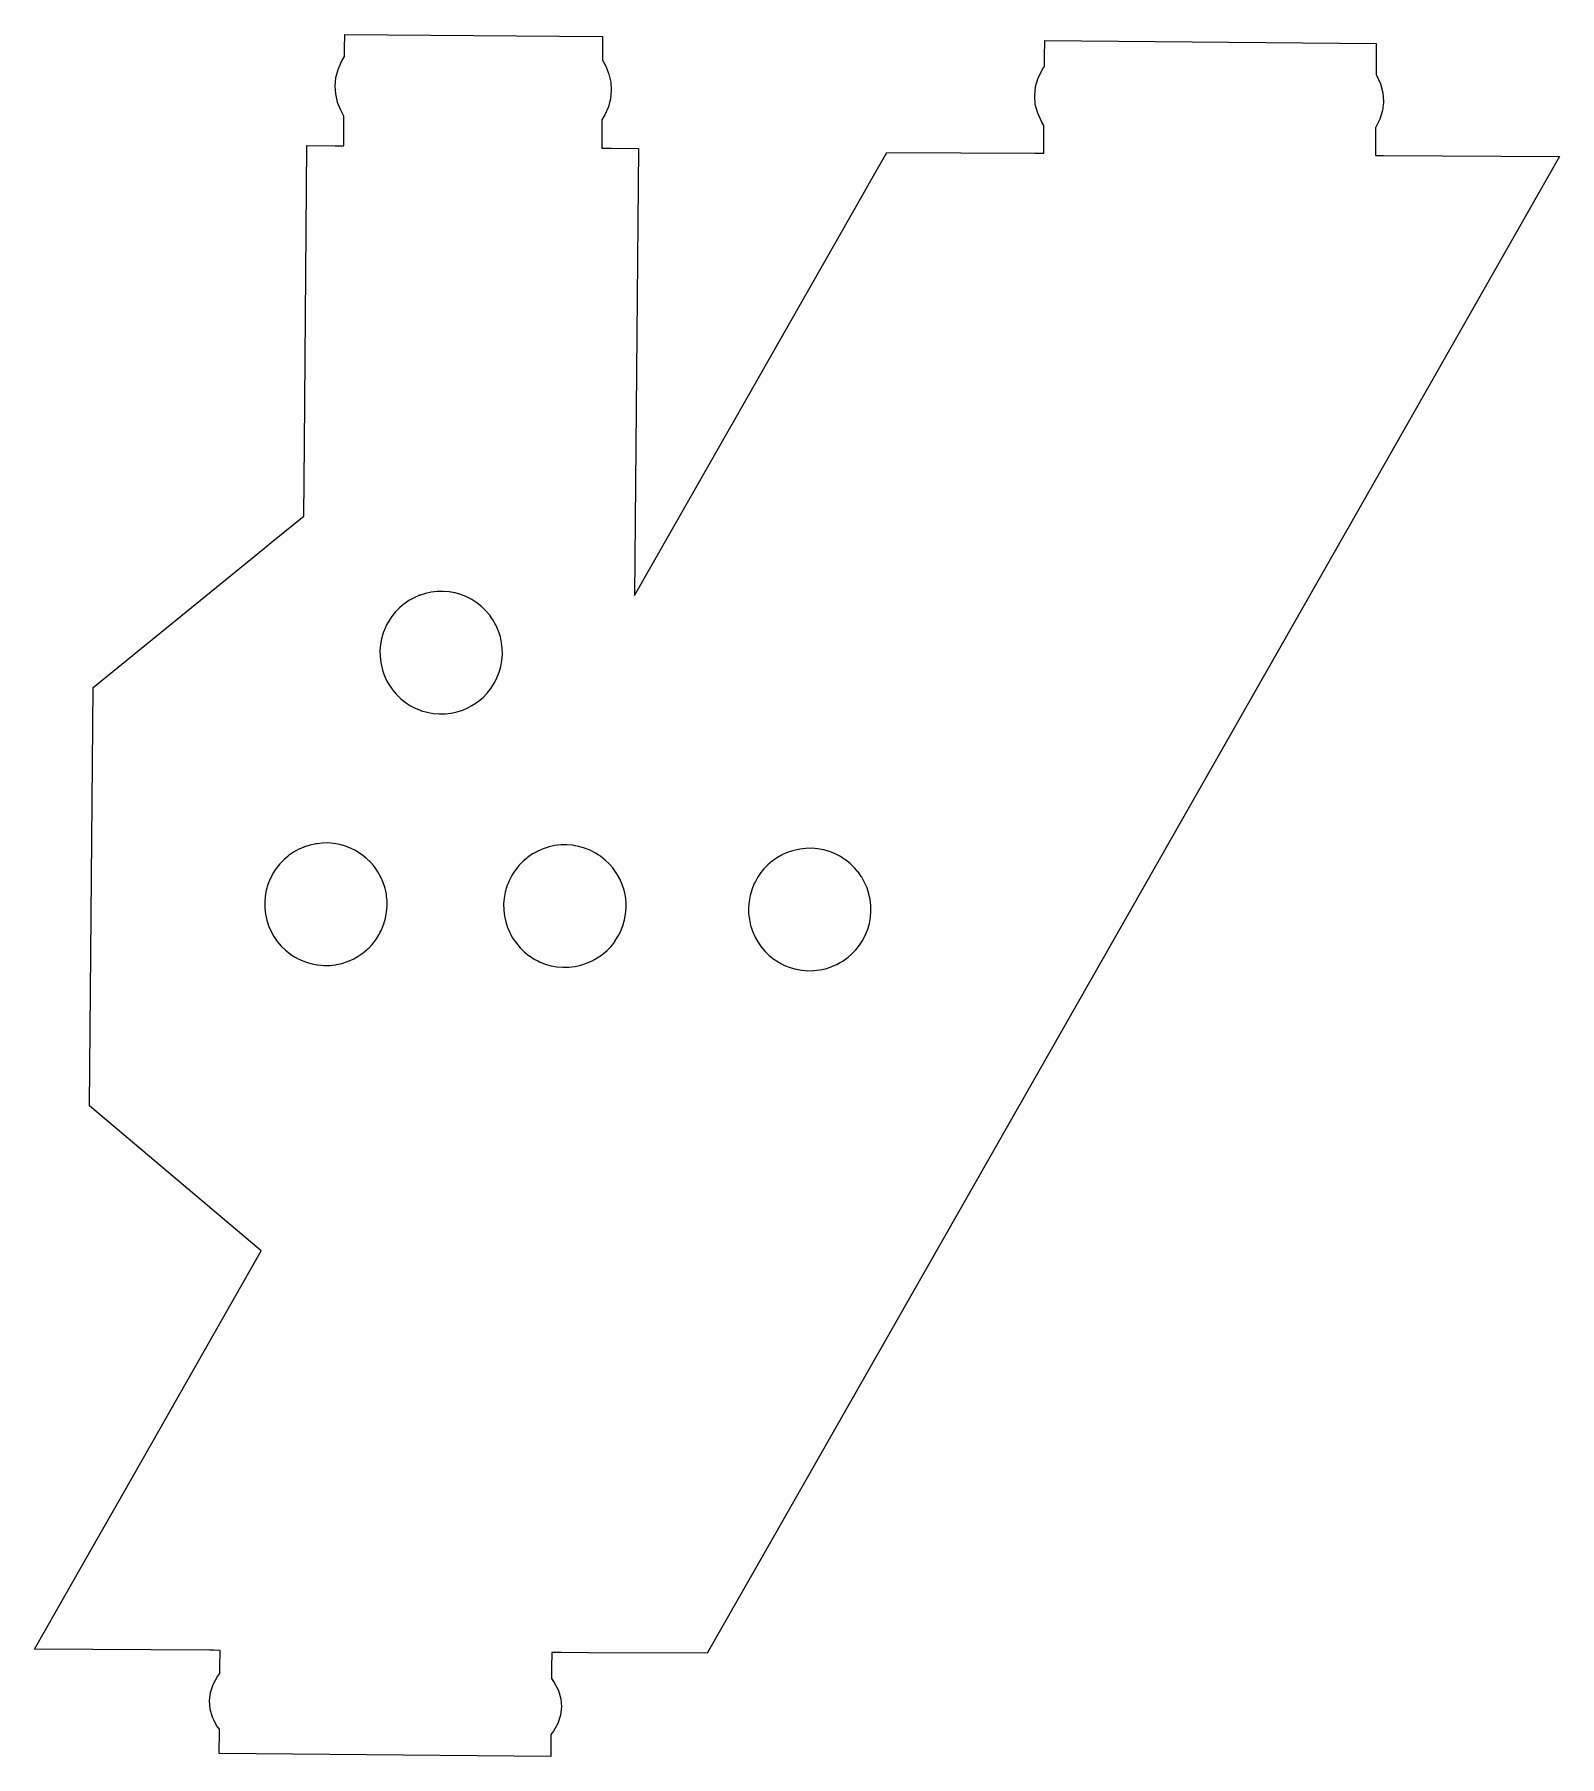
# Model space of a CAD drawing. Header units: millimetres. Extents: x 1 to 31.3, y 1.2 to 35.3.
import ezdxf

# ---------------------------------------------------------------- set-up
doc = ezdxf.new("R2010")
doc.units = ezdxf.units.MM

msp = doc.modelspace()

# ---------------------------------------------------------------- linework, layer by layer
for points in [[(27.61, 33.484), (27.609, 33.482), (27.609, 33.379), (27.608, 33.311), (27.608, 33.23), (27.606, 33.139), (27.606, 33.048), (27.605, 32.942), (27.605, 32.935), (27.768, 32.935), (31.26, 32.913), (27.547, 26.394), (20.872, 14.671), (15.304, 4.895), (14.347, 3.214), (11.994, 3.227), (11.457, 3.231), (11.365, 3.231), (11.263, 3.233), (11.26, 2.93), (11.259, 2.751), (11.259, 2.715), (11.315, 2.638), (11.395, 2.476), (11.443, 2.314), (11.457, 2.15), (11.436, 1.986), (11.384, 1.825), (11.299, 1.667), (11.249, 1.605), (11.249, 1.538), (11.248, 1.477), (11.245, 1.166), (6.858, 1.204), (4.667, 1.224), (4.666, 1.224), (4.67, 1.677), (4.67, 1.709), (4.615, 1.785), (4.561, 1.892), (4.534, 1.946), (4.487, 2.108), (4.473, 2.272), (4.492, 2.435), (4.546, 2.596), (4.561, 2.624), (4.632, 2.753), (4.68, 2.815), (4.68, 2.884), (4.681, 2.942), (4.684, 3.267), (4.684, 3.273), (4.561, 3.274), (4.473, 3.274), (1, 3.296), (2.095, 5.217), (2.752, 6.372), (5.501, 11.199), (2.095, 14.077), (2.168, 22.377), (5.57, 25.151), (5.695, 25.254), (6.343, 25.78), (6.356, 27.198), (6.407, 33.129), (6.967, 33.124), (7.138, 33.123), (7.142, 33.665), (7.142, 33.715), (7.078, 33.832), (7.016, 33.986), (7.014, 33.992), (6.978, 34.155), (6.967, 34.319), (6.983, 34.483), (7.027, 34.643), (7.094, 34.8), (7.153, 34.898), (7.153, 34.95), (7.155, 35.006), (7.155, 35.15), (7.156, 35.23), (7.158, 35.322), (7.158, 35.336), (12.274, 35.292), (12.273, 35.103), (12.27, 34.878), (12.27, 34.826), (12.336, 34.709), (12.398, 34.549), (12.435, 34.386), (12.445, 34.223), (12.429, 34.06), (12.411, 33.986), (12.387, 33.898), (12.32, 33.74), (12.259, 33.643), (12.259, 33.535), (12.258, 33.468), (12.258, 33.393), (12.256, 33.309), (12.256, 33.224), (12.255, 33.118), (12.255, 33.078), (12.445, 33.077), (12.987, 33.072), (12.908, 24.205), (15.168, 28.174), (15.304, 28.414), (17.45, 32.18), (17.598, 32.439), (17.915, 32.996), (20.846, 32.977), (21.026, 32.977), (21.03, 33.5), (21.03, 33.529), (20.985, 33.598), (20.905, 33.772), (20.858, 33.947), (20.846, 34.124), (20.865, 34.301), (20.917, 34.476), (20.945, 34.531), (21.003, 34.645), (21.041, 34.698), (21.041, 34.842), (21.043, 34.919), (21.043, 35.006), (21.044, 35.094), (21.045, 35.197), (21.045, 35.216), (27.624, 35.158), (27.62, 34.686), (27.619, 34.549), (27.619, 34.543), (27.628, 34.53), (27.708, 34.356), (27.755, 34.18), (27.768, 34.003), (27.766, 33.986), (27.748, 33.827), (27.694, 33.653)], [(27.61, 33.484), (27.609, 33.482), (27.609, 33.379), (27.608, 33.311), (27.608, 33.23), (27.606, 33.139), (27.606, 33.048), (27.605, 32.942), (27.605, 32.935), (27.768, 32.935), (31.26, 32.913), (27.547, 26.394), (20.872, 14.671), (15.304, 4.895), (14.347, 3.214), (11.994, 3.227), (11.457, 3.231), (11.365, 3.231), (11.263, 3.233), (11.26, 2.93), (11.259, 2.751), (11.259, 2.715), (11.315, 2.638), (11.395, 2.476), (11.443, 2.314), (11.457, 2.15), (11.436, 1.986), (11.384, 1.825), (11.299, 1.667), (11.249, 1.605), (11.249, 1.538), (11.248, 1.477), (11.245, 1.166), (6.858, 1.204), (4.667, 1.224), (4.666, 1.224), (4.67, 1.677), (4.67, 1.709), (4.615, 1.785), (4.561, 1.892), (4.534, 1.946), (4.487, 2.108), (4.473, 2.272), (4.492, 2.435), (4.546, 2.596), (4.561, 2.624), (4.632, 2.753), (4.68, 2.815), (4.68, 2.884), (4.681, 2.942), (4.684, 3.267), (4.684, 3.273), (4.561, 3.274), (4.473, 3.274), (1, 3.296), (2.095, 5.217), (2.752, 6.372), (5.501, 11.199), (2.095, 14.077), (2.168, 22.377), (5.57, 25.151), (5.695, 25.254), (6.343, 25.78), (6.356, 27.198), (6.407, 33.129), (6.967, 33.124), (7.138, 33.123), (7.142, 33.665), (7.142, 33.715), (7.078, 33.832), (7.016, 33.986), (7.014, 33.992), (6.978, 34.155), (6.967, 34.319), (6.983, 34.483), (7.027, 34.643), (7.094, 34.8), (7.153, 34.898), (7.153, 34.95), (7.155, 35.006), (7.155, 35.15), (7.156, 35.23), (7.158, 35.322), (7.158, 35.336), (12.274, 35.292), (12.273, 35.103), (12.27, 34.878), (12.27, 34.826), (12.336, 34.709), (12.398, 34.549), (12.435, 34.386), (12.445, 34.223), (12.429, 34.06), (12.411, 33.986), (12.387, 33.898), (12.32, 33.74), (12.259, 33.643), (12.259, 33.535), (12.258, 33.468), (12.258, 33.393), (12.256, 33.309), (12.256, 33.224), (12.255, 33.118), (12.255, 33.078), (12.445, 33.077), (12.987, 33.072), (12.908, 24.205), (15.168, 28.174), (15.304, 28.414), (17.45, 32.18), (17.598, 32.439), (17.915, 32.996), (20.846, 32.977), (21.026, 32.977), (21.03, 33.5), (21.03, 33.529), (20.985, 33.598), (20.905, 33.772), (20.858, 33.947), (20.846, 34.124), (20.865, 34.301), (20.917, 34.476), (20.945, 34.531), (21.003, 34.645), (21.041, 34.698), (21.041, 34.842), (21.043, 34.919), (21.043, 35.006), (21.044, 35.094), (21.045, 35.197), (21.045, 35.216), (27.624, 35.158), (27.62, 34.686), (27.619, 34.549), (27.619, 34.543), (27.628, 34.53), (27.708, 34.356), (27.755, 34.18), (27.768, 34.003), (27.766, 33.986), (27.748, 33.827), (27.694, 33.653)], [(8.463, 22.017), (8.542, 21.976), (8.569, 21.962), (8.657, 21.927), (8.68, 21.918), (8.795, 21.886), (8.912, 21.864), (9.032, 21.856), (9.15, 21.857), (9.269, 21.869), (9.384, 21.896), (9.497, 21.931), (9.601, 21.976), (9.608, 21.98), (9.681, 22.02), (9.712, 22.038), (9.783, 22.086), (9.81, 22.105), (9.901, 22.182), (9.984, 22.268), (10.057, 22.36), (10.058, 22.361), (10.123, 22.462), (10.135, 22.485), (10.177, 22.568), (10.221, 22.68), (10.233, 22.722), (10.254, 22.793), (10.275, 22.911), (10.286, 23.03), (10.283, 23.15), (10.269, 23.267), (10.244, 23.384), (10.209, 23.497), (10.16, 23.607), (10.135, 23.651), (10.102, 23.711), (10.078, 23.748), (10.033, 23.81), (9.956, 23.901), (9.872, 23.983), (9.779, 24.058), (9.678, 24.123), (9.572, 24.176), (9.462, 24.22), (9.346, 24.253), (9.229, 24.274), (9.11, 24.284), (8.99, 24.282), (8.872, 24.269), (8.756, 24.242), (8.657, 24.211), (8.642, 24.207), (8.533, 24.16), (8.467, 24.123), (8.429, 24.101), (8.332, 24.033), (8.299, 24.005), (8.241, 23.956), (8.157, 23.87), (8.084, 23.777), (8.063, 23.748), (8.017, 23.677), (7.988, 23.621), (7.964, 23.571), (7.92, 23.46), (7.887, 23.345), (7.866, 23.228), (7.856, 23.11), (7.858, 22.99), (7.871, 22.871), (7.898, 22.756), (7.907, 22.722), (7.933, 22.641), (7.98, 22.532), (7.988, 22.516), (8.038, 22.428), (8.097, 22.342), (8.106, 22.33), (8.183, 22.239), (8.27, 22.156), (8.361, 22.082), (8.362, 22.082)], [(8.463, 22.017), (8.542, 21.976), (8.569, 21.962), (8.657, 21.927), (8.68, 21.918), (8.795, 21.886), (8.912, 21.864), (9.032, 21.856), (9.15, 21.857), (9.269, 21.869), (9.384, 21.896), (9.497, 21.931), (9.601, 21.976), (9.608, 21.98), (9.681, 22.02), (9.712, 22.038), (9.783, 22.086), (9.81, 22.105), (9.901, 22.182), (9.984, 22.268), (10.057, 22.36), (10.058, 22.361), (10.123, 22.462), (10.135, 22.485), (10.177, 22.568), (10.221, 22.68), (10.233, 22.722), (10.254, 22.793), (10.275, 22.911), (10.286, 23.03), (10.283, 23.15), (10.269, 23.267), (10.244, 23.384), (10.209, 23.497), (10.16, 23.607), (10.135, 23.651), (10.102, 23.711), (10.078, 23.748), (10.033, 23.81), (9.956, 23.901), (9.872, 23.983), (9.779, 24.058), (9.678, 24.123), (9.572, 24.176), (9.462, 24.22), (9.346, 24.253), (9.229, 24.274), (9.11, 24.284), (8.99, 24.282), (8.872, 24.269), (8.756, 24.242), (8.657, 24.211), (8.642, 24.207), (8.533, 24.16), (8.467, 24.123), (8.429, 24.101), (8.332, 24.033), (8.299, 24.005), (8.241, 23.956), (8.157, 23.87), (8.084, 23.777), (8.063, 23.748), (8.017, 23.677), (7.988, 23.621), (7.964, 23.571), (7.92, 23.46), (7.887, 23.345), (7.866, 23.228), (7.856, 23.11), (7.858, 22.99), (7.871, 22.871), (7.898, 22.756), (7.907, 22.722), (7.933, 22.641), (7.98, 22.532), (7.988, 22.516), (8.038, 22.428), (8.097, 22.342), (8.106, 22.33), (8.183, 22.239), (8.27, 22.156), (8.361, 22.082), (8.362, 22.082)], [(6.176, 17.026), (6.233, 16.997), (6.266, 16.979), (6.282, 16.971), (6.393, 16.926), (6.508, 16.895), (6.609, 16.875), (6.626, 16.873), (6.744, 16.863), (6.864, 16.864), (6.983, 16.878), (6.996, 16.881), (7.1, 16.903), (7.213, 16.94), (7.322, 16.987), (7.338, 16.997), (7.426, 17.045), (7.521, 17.111), (7.524, 17.112), (7.615, 17.19), (7.633, 17.209), (7.698, 17.276), (7.772, 17.369), (7.785, 17.389), (7.836, 17.471), (7.841, 17.48), (7.856, 17.508), (7.891, 17.576), (7.902, 17.603), (7.935, 17.687), (7.968, 17.801), (7.988, 17.919), (8, 18.037), (7.997, 18.157), (7.988, 18.225), (7.983, 18.276), (7.958, 18.393), (7.921, 18.506), (7.874, 18.615), (7.867, 18.627), (7.856, 18.648), (7.841, 18.674), (7.816, 18.719), (7.747, 18.817), (7.725, 18.845), (7.672, 18.908), (7.585, 18.991), (7.492, 19.065), (7.439, 19.1), (7.392, 19.13), (7.37, 19.141), (7.286, 19.184), (7.175, 19.228), (7.06, 19.261), (7.017, 19.269), (6.943, 19.282), (6.824, 19.293), (6.706, 19.29), (6.609, 19.279), (6.586, 19.276), (6.47, 19.251), (6.356, 19.214), (6.285, 19.184), (6.247, 19.167), (6.2, 19.141), (6.142, 19.109), (6.044, 19.042), (6.032, 19.031), (5.953, 18.965), (5.87, 18.878), (5.796, 18.785), (5.779, 18.759), (5.733, 18.685), (5.702, 18.627), (5.695, 18.616), (5.678, 18.579), (5.633, 18.468), (5.6, 18.353), (5.58, 18.236), (5.57, 18.117), (5.571, 17.999), (5.585, 17.879), (5.61, 17.763), (5.647, 17.649), (5.666, 17.603), (5.694, 17.54), (5.695, 17.537), (5.752, 17.435), (5.819, 17.337), (5.897, 17.246), (5.983, 17.163), (6.072, 17.092), (6.076, 17.089)], [(6.176, 17.026), (6.233, 16.997), (6.266, 16.979), (6.282, 16.971), (6.393, 16.926), (6.508, 16.895), (6.609, 16.875), (6.626, 16.873), (6.744, 16.863), (6.864, 16.864), (6.983, 16.878), (6.996, 16.881), (7.1, 16.903), (7.213, 16.94), (7.322, 16.987), (7.338, 16.997), (7.426, 17.045), (7.521, 17.111), (7.524, 17.112), (7.615, 17.19), (7.633, 17.209), (7.698, 17.276), (7.772, 17.369), (7.785, 17.389), (7.836, 17.471), (7.841, 17.48), (7.856, 17.508), (7.891, 17.576), (7.902, 17.603), (7.935, 17.687), (7.968, 17.801), (7.988, 17.919), (8, 18.037), (7.997, 18.157), (7.988, 18.225), (7.983, 18.276), (7.958, 18.393), (7.921, 18.506), (7.874, 18.615), (7.867, 18.627), (7.856, 18.648), (7.841, 18.674), (7.816, 18.719), (7.747, 18.817), (7.725, 18.845), (7.672, 18.908), (7.585, 18.991), (7.492, 19.065), (7.439, 19.1), (7.392, 19.13), (7.37, 19.141), (7.286, 19.184), (7.175, 19.228), (7.06, 19.261), (7.017, 19.269), (6.943, 19.282), (6.824, 19.293), (6.706, 19.29), (6.609, 19.279), (6.586, 19.276), (6.47, 19.251), (6.356, 19.214), (6.285, 19.184), (6.247, 19.167), (6.2, 19.141), (6.142, 19.109), (6.044, 19.042), (6.032, 19.031), (5.953, 18.965), (5.87, 18.878), (5.796, 18.785), (5.779, 18.759), (5.733, 18.685), (5.702, 18.627), (5.695, 18.616), (5.678, 18.579), (5.633, 18.468), (5.6, 18.353), (5.58, 18.236), (5.57, 18.117), (5.571, 17.999), (5.585, 17.879), (5.61, 17.763), (5.647, 17.649), (5.666, 17.603), (5.694, 17.54), (5.695, 17.537), (5.752, 17.435), (5.819, 17.337), (5.897, 17.246), (5.983, 17.163), (6.072, 17.092), (6.076, 17.089)], [(12.591, 17.46), (12.632, 17.54), (12.657, 17.603), (12.677, 17.651), (12.71, 17.766), (12.73, 17.883), (12.74, 18.003), (12.739, 18.121), (12.725, 18.24), (12.7, 18.355), (12.663, 18.47), (12.616, 18.579), (12.591, 18.624), (12.59, 18.627), (12.558, 18.683), (12.491, 18.783), (12.475, 18.799), (12.413, 18.874), (12.327, 18.955), (12.234, 19.031), (12.187, 19.06), (12.134, 19.094), (12.132, 19.094), (12.121, 19.1), (12.028, 19.149), (11.916, 19.193), (11.802, 19.225), (11.728, 19.239), (11.684, 19.247), (11.566, 19.257), (11.446, 19.254), (11.327, 19.242), (11.21, 19.217), (11.097, 19.18), (10.988, 19.133), (10.931, 19.1), (10.884, 19.075), (10.786, 19.006), (10.761, 18.984), (10.705, 18.937), (10.695, 18.929), (10.612, 18.843), (10.538, 18.75), (10.513, 18.712), (10.473, 18.649), (10.446, 18.597), (10.419, 18.543), (10.375, 18.433), (10.342, 18.318), (10.321, 18.2), (10.31, 18.083), (10.313, 17.963), (10.327, 17.844), (10.352, 17.727), (10.388, 17.614), (10.393, 17.603), (10.436, 17.504), (10.446, 17.486), (10.494, 17.4), (10.563, 17.303), (10.638, 17.212), (10.705, 17.147), (10.725, 17.128), (10.818, 17.055), (10.82, 17.053), (10.918, 16.988), (10.987, 16.954), (11.024, 16.935), (11.135, 16.891), (11.25, 16.858), (11.367, 16.837), (11.486, 16.827), (11.604, 16.829), (11.724, 16.844), (11.728, 16.844), (11.84, 16.869), (11.954, 16.906), (12.063, 16.953), (12.066, 16.954), (12.114, 16.98), (12.167, 17.011), (12.248, 17.066), (12.266, 17.078), (12.355, 17.155), (12.44, 17.241), (12.514, 17.334), (12.519, 17.344), (12.577, 17.434)], [(12.591, 17.46), (12.632, 17.54), (12.657, 17.603), (12.677, 17.651), (12.71, 17.766), (12.73, 17.883), (12.74, 18.003), (12.739, 18.121), (12.725, 18.24), (12.7, 18.355), (12.663, 18.47), (12.616, 18.579), (12.591, 18.624), (12.59, 18.627), (12.558, 18.683), (12.491, 18.783), (12.475, 18.799), (12.413, 18.874), (12.327, 18.955), (12.234, 19.031), (12.187, 19.06), (12.134, 19.094), (12.132, 19.094), (12.121, 19.1), (12.028, 19.149), (11.916, 19.193), (11.802, 19.225), (11.728, 19.239), (11.684, 19.247), (11.566, 19.257), (11.446, 19.254), (11.327, 19.242), (11.21, 19.217), (11.097, 19.18), (10.988, 19.133), (10.931, 19.1), (10.884, 19.075), (10.786, 19.006), (10.761, 18.984), (10.705, 18.937), (10.695, 18.929), (10.612, 18.843), (10.538, 18.75), (10.513, 18.712), (10.473, 18.649), (10.446, 18.597), (10.419, 18.543), (10.375, 18.433), (10.342, 18.318), (10.321, 18.2), (10.31, 18.083), (10.313, 17.963), (10.327, 17.844), (10.352, 17.727), (10.388, 17.614), (10.393, 17.603), (10.436, 17.504), (10.446, 17.486), (10.494, 17.4), (10.563, 17.303), (10.638, 17.212), (10.705, 17.147), (10.725, 17.128), (10.818, 17.055), (10.82, 17.053), (10.918, 16.988), (10.987, 16.954), (11.024, 16.935), (11.135, 16.891), (11.25, 16.858), (11.367, 16.837), (11.486, 16.827), (11.604, 16.829), (11.724, 16.844), (11.728, 16.844), (11.84, 16.869), (11.954, 16.906), (12.063, 16.953), (12.066, 16.954), (12.114, 16.98), (12.167, 17.011), (12.248, 17.066), (12.266, 17.078), (12.355, 17.155), (12.44, 17.241), (12.514, 17.334), (12.519, 17.344), (12.577, 17.434)], [(17.45, 17.395), (17.489, 17.471), (17.533, 17.582), (17.54, 17.603), (17.566, 17.697), (17.587, 17.814), (17.598, 17.932), (17.595, 18.052), (17.581, 18.171), (17.556, 18.287), (17.52, 18.4), (17.472, 18.51), (17.45, 18.55), (17.414, 18.615), (17.405, 18.627), (17.347, 18.712), (17.34, 18.721), (17.27, 18.803), (17.184, 18.886), (17.09, 18.96), (17.068, 18.974), (16.99, 19.025), (16.925, 19.058), (16.884, 19.079), (16.773, 19.123), (16.658, 19.156), (16.541, 19.177), (16.422, 19.188), (16.304, 19.185), (16.185, 19.171), (16.068, 19.146), (15.954, 19.109), (15.845, 19.062), (15.838, 19.058), (15.825, 19.051), (15.741, 19.005), (15.661, 18.949), (15.644, 18.936), (15.553, 18.858), (15.468, 18.773), (15.395, 18.681), (15.393, 18.677), (15.361, 18.627), (15.331, 18.58), (15.304, 18.53), (15.276, 18.474), (15.231, 18.364), (15.198, 18.248), (15.178, 18.131), (15.168, 18.012), (15.169, 17.892), (15.185, 17.774), (15.209, 17.658), (15.226, 17.603), (15.245, 17.544), (15.293, 17.435), (15.304, 17.413), (15.351, 17.33), (15.417, 17.232), (15.496, 17.141), (15.581, 17.059), (15.675, 16.984), (15.701, 16.968), (15.722, 16.954), (15.774, 16.92), (15.791, 16.913), (15.825, 16.895), (15.881, 16.864), (15.992, 16.822), (16.107, 16.789), (16.224, 16.767), (16.344, 16.758), (16.462, 16.76), (16.581, 16.773), (16.698, 16.798), (16.811, 16.836), (16.849, 16.852), (16.92, 16.882), (16.973, 16.913), (17.024, 16.94), (17.044, 16.954), (17.122, 17.008), (17.147, 17.03), (17.213, 17.085), (17.296, 17.172), (17.37, 17.264), (17.398, 17.308), (17.435, 17.365)], [(17.45, 17.395), (17.489, 17.471), (17.533, 17.582), (17.54, 17.603), (17.566, 17.697), (17.587, 17.814), (17.598, 17.932), (17.595, 18.052), (17.581, 18.171), (17.556, 18.287), (17.52, 18.4), (17.472, 18.51), (17.45, 18.55), (17.414, 18.615), (17.405, 18.627), (17.347, 18.712), (17.34, 18.721), (17.27, 18.803), (17.184, 18.886), (17.09, 18.96), (17.068, 18.974), (16.99, 19.025), (16.925, 19.058), (16.884, 19.079), (16.773, 19.123), (16.658, 19.156), (16.541, 19.177), (16.422, 19.188), (16.304, 19.185), (16.185, 19.171), (16.068, 19.146), (15.954, 19.109), (15.845, 19.062), (15.838, 19.058), (15.825, 19.051), (15.741, 19.005), (15.661, 18.949), (15.644, 18.936), (15.553, 18.858), (15.468, 18.773), (15.395, 18.681), (15.393, 18.677), (15.361, 18.627), (15.331, 18.58), (15.304, 18.53), (15.276, 18.474), (15.231, 18.364), (15.198, 18.248), (15.178, 18.131), (15.168, 18.012), (15.169, 17.892), (15.185, 17.774), (15.209, 17.658), (15.226, 17.603), (15.245, 17.544), (15.293, 17.435), (15.304, 17.413), (15.351, 17.33), (15.417, 17.232), (15.496, 17.141), (15.581, 17.059), (15.675, 16.984), (15.701, 16.968), (15.722, 16.954), (15.774, 16.92), (15.791, 16.913), (15.825, 16.895), (15.881, 16.864), (15.992, 16.822), (16.107, 16.789), (16.224, 16.767), (16.344, 16.758), (16.462, 16.76), (16.581, 16.773), (16.698, 16.798), (16.811, 16.836), (16.849, 16.852), (16.92, 16.882), (16.973, 16.913), (17.024, 16.94), (17.044, 16.954), (17.122, 17.008), (17.147, 17.03), (17.213, 17.085), (17.296, 17.172), (17.37, 17.264), (17.398, 17.308), (17.435, 17.365)]]:
    msp.add_lwpolyline(points, close=True)

doc.saveas('drawing.dxf')
